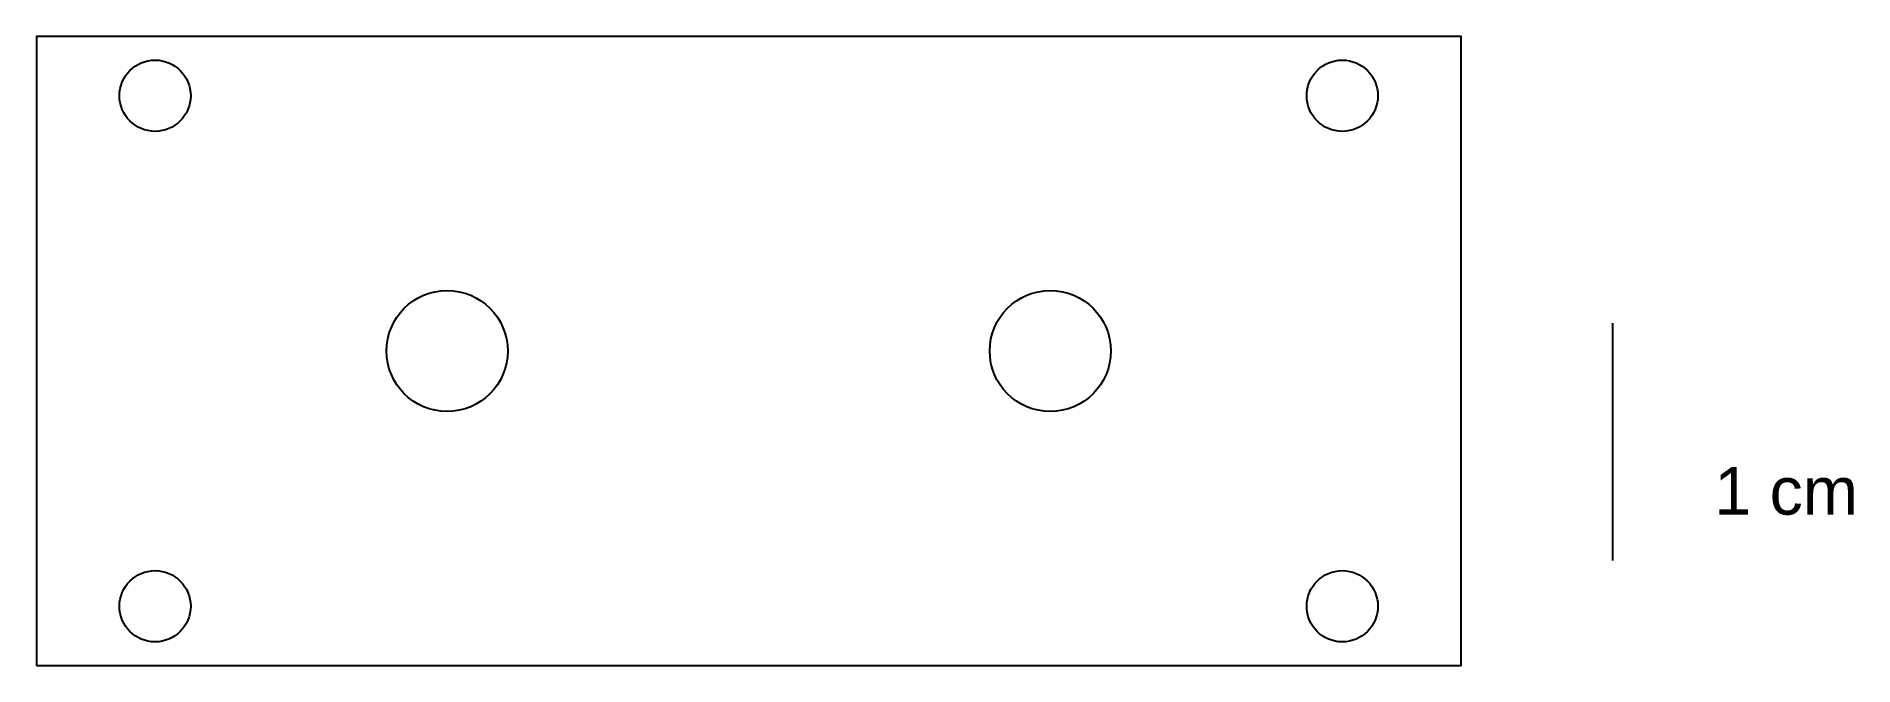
# Model space of a CAD drawing. Header units: inches. Extents: x 0 to 7.65, y 0 to 2.65.
import ezdxf

# ---------------------------------------------------------------- set-up
doc = ezdxf.new("R2010")
doc.units = ezdxf.units.IN
doc.header["$MEASUREMENT"] = 0
doc.styles.get("Standard").update_dxf_attribs({"font": 'Arial.ttf'})

msp = doc.modelspace()

# ---------------------------------------------------------------- linework, layer by layer
msp.add_line((6.6393, 0.4426), (6.6393, 1.4426))
msp.add_lwpolyline([(0, 0), (6, 0), (6, 2.65), (0, 2.65)], close=True)
for centre, radius in [((0.5, 2.4), 0.15), ((5.5, 2.4), 0.15), ((1.73, 1.325), 0.255), ((4.27, 1.325), 0.255), ((0.5, 0.25), 0.15), ((5.5, 0.25), 0.15)]:
    msp.add_circle(centre, radius)

# ---------------------------------------------------------------- texts
msp.add_text('1 cm', height=0.2).set_placement((7.0666, 0.6359))

doc.saveas('drawing.dxf')
